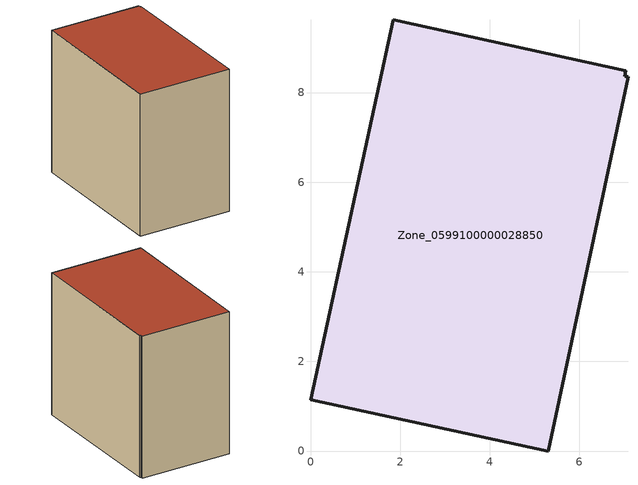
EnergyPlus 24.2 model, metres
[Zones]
Zone_0599100000028850
 floor ground (C_G): 0,1.15 1.85,9.62 7.04,8.48 7.01,8.37 7.09,8.35 5.31,0 z0
 wall outside (C_F): 1.85,9.62 0,1.15 5.31,0 7.09,8.35 7.01,8.37 7.04,8.48 1.85,9.62 z0:8.21
 roof outside (C_R): 5.31,0 7.09,8.35 7.01,8.37 7.04,8.48 1.85,9.62 0,1.15 z8.21
[BUILDING]
Pand.0599100000028850: North Axis=0; Terrain=City; Loads Convergence Tolerance Value=0.04; Temperature Convergence Tolerance Value=0.4; Solar Distribution=FullExterior; Maximum Number of Warmup Days=25; Minimum Number of Warmup Days=1
[Site:Location]
Rotterdam.The.Hague.AP_ZH_NLD Design_Conditions: Latitude=51.96; Longitude=4.45; Time Zone=1; Elevation=-4.5
[SITE:GROUNDTEMPERATURE:BUILDINGSURFACE]
18, 18, 18, 18, 18, 18, 18, 18, 18, 18, 18, 18
[MATERIAL] Thermal Absorptance=0.9; Solar Absorptance=0.7; Visible Absorptance=0.7
Name | Roughness | Thickness | Conductivity | Density | Specific Heat
G.TI.1975-1991 | MediumSmooth | 0.15 | 0.288461 | 540 | 1210
F.TI.1975-1991 | Rough | 0.3 | 0.230769 | 1920 | 840
R.TI.1975-1991 | MediumRough | 0.2 | 0.153846 | 1500 | 1000
[CONSTRUCTION]
C_G: G.TI.1975-1991
C_F: F.TI.1975-1991
C_R: R.TI.1975-1991
[ZONE]
Zone_0599100000028850: Type=1; Multiplier=1; Ceiling Height=Autocalculate; Volume=Autocalculate; Floor Area=autocalculate; Part of Total Floor Area=Yes
[ZONEINFILTRATION:DESIGNFLOWRATE]
Infil_Zone_0599100000028850: Zone or ZoneList or Space or SpaceList=Zone_0599100000028850; Schedule=AlwaysOn; Design Flow Rate Calculation Method=Flow/Area; Flow Rate per Floor Area=0.003; Constant Term Coefficient=1; Temperature Term Coefficient=0; Velocity Term Coefficient=0; Velocity Squared Term Coefficient=0
[HVACTEMPLATE:ZONE:IDEALLOADSAIRSYSTEM]
Zone_0599100000028850: Maximum Heating Supply Air Temperature=50; Minimum Cooling Supply Air Temperature=13; Maximum Heating Supply Air Humidity Ratio=0.0156; Minimum Cooling Supply Air Humidity Ratio=0.0077; Heating Limit=NoLimit; Cooling Limit=NoLimit; Dehumidification Control Type=ConstantSensibleHeatRatio; Cooling Sensible Heat Ratio=0.7; Dehumidification Setpoint=60; Humidification Control Type=None; Humidification Setpoint=30; Outdoor Air Method=None; Outdoor Air Flow Rate per Person=0.00944; Outdoor Air Flow Rate per Zone Floor Area=0; Outdoor Air Flow Rate per Zone=0; Demand Controlled Ventilation Type=None; Outdoor Air Economizer Type=NoEconomizer; Heat Recovery Type=None; Sensible Heat Recovery Effectiveness=0.7; Latent Heat Recovery Effectiveness=0.65
[ZONECONTROL:THERMOSTAT]
ThermostatControl_Zone_0599100000028850: Zone or ZoneList=Zone_0599100000028850; Control Type Schedule=DualSetpointControlType; Control 1=Thermostat_Zone_0599100000028850; Temperature Difference Between Cutout And Setpoint=0
[THERMOSTATSETPOINT:DUALSETPOINT]
Thermostat_Zone_0599100000028850: Heating Setpoint Temperature Schedule=HeatingSetpoint_Zone_0599100000028850; Cooling Setpoint Temperature Schedule=CoolingSetpoint_Zone_0599100000028850
[SCHEDULE:COMPACT]
HeatingSetpoint_Zone_0599100000028850: Through: 12/31, For: AllDays, Until: 24:00, 21
CoolingSetpoint_Zone_0599100000028850: Through: 12/31, For: AllDays, Until: 24:00, 24
DualSetpointControlType: Through: 12/31, For: AllDays, Until: 24:00, 4
AlwaysOn: Through: 12/31, For: AllDays, Until: 24:00, 1
